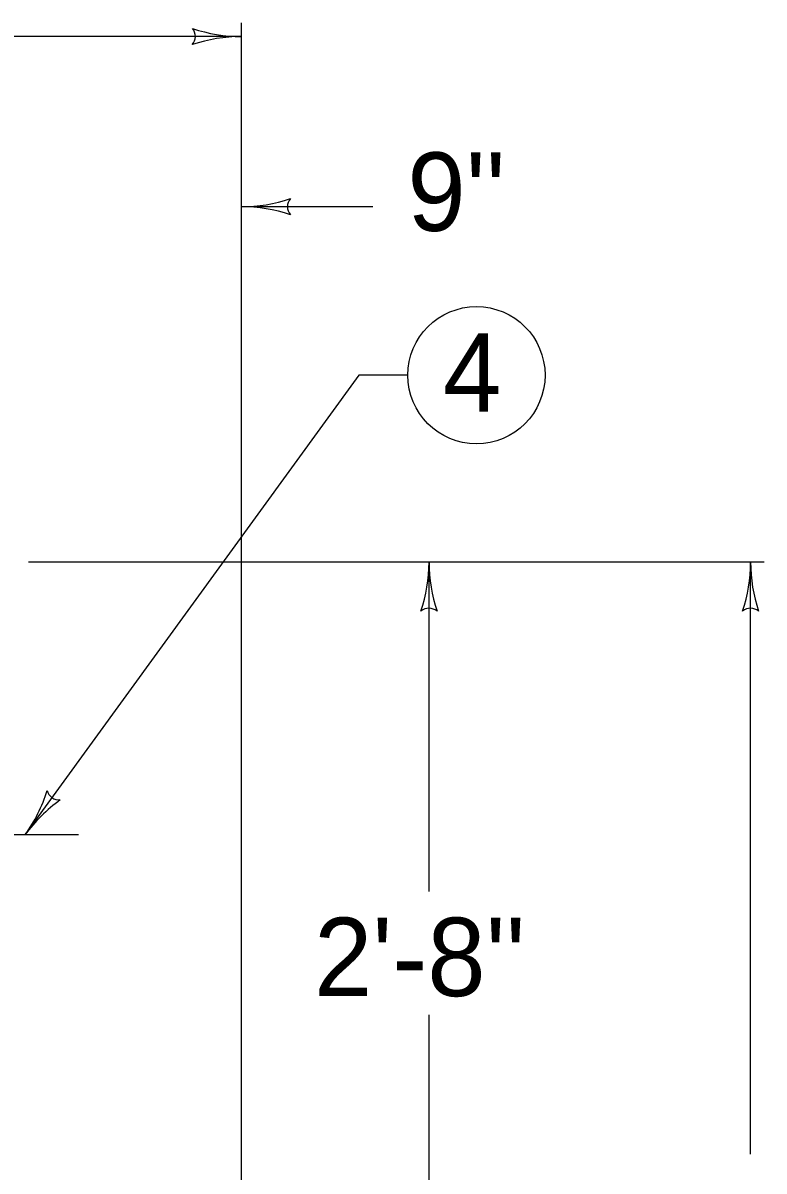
# Model space of a CAD drawing. Extents: x 997.6 to 1036.5, y 998.9 to 1022.6.
# Drawn here: x 1011.52 to 1013.411, y 1003.853 to 1006.78 of the extents above; entities that cross this region are included whole.
import ezdxf

# ---------------------------------------------------------------- set-up
doc = ezdxf.new("R2010")
doc.units = 0
doc.layers.add('Level 1', color=7, linetype='Continuous')

msp = doc.modelspace()

# ---------------------------------------------------------------- linework, layer by layer
at = {"layer": 'Level 1'}
for p, q in [((1012.0772, 1002.7662), (1012.0772, 1006.78)), ((1012.0772, 1006.7454), (1011.4022, 1006.7454)), ((1012.4123, 1006.3114), (1012.0772, 1006.3114)), ((1012.3771, 1005.8818), (1011.525, 1004.7097)), ((1012.5021, 1005.8818), (1012.3771, 1005.8818)), ((1013.4109, 1005.405), (1011.5344, 1005.405)), ((1012.556, 1004.5654), (1012.556, 1005.405)), ((1013.3766, 1003.8958), (1013.3766, 1005.405)), ((1011.6613, 1004.7097), (1011.1809, 1004.7097)), ((1012.556, 1003.405), (1012.556, 1004.2507))]:
    msp.add_line(p, q, dxfattribs=at)
msp.add_circle((1012.6771, 1005.8818), 0.175, dxfattribs=at)
for centre, radius, start, end in [((1011.9286, 1006.7455), 0.0312, 318.7746, 40.8913), ((1011.9286, 1006.7455), 0.0312, 318.7746, 40.8913), ((1012.0772, 1006.3548), 0.3906, 90, 108.6688), ((1012.0772, 1006.3548), 0.3906, 90, 108.6688), ((1012.0772, 1007.136), 0.3906, 251.3472, 269.9939), ((1012.0772, 1007.136), 0.3906, 251.3472, 269.9939), ((1012.0772, 1006.3548), 0.3906, 89.9878, 90), ((1012.0772, 1006.3548), 0.3906, 89.9878, 90), ((1012.0772, 1006.7024), 0.3909, 270, 288.6688), ((1012.2258, 1006.3114), 0.0313, 138.7746, 220.8913), ((1012.0772, 1006.7024), 0.3909, 269.9878, 270), ((1012.0772, 1005.9205), 0.3909, 71.3472, 89.9939), ((1012.1651, 1005.405), 0.3909, 341.3472, 359.9939), ((1012.9469, 1005.405), 0.3909, 179.9878, 180), ((1012.9469, 1005.405), 0.3909, 180, 198.6688), ((1012.9856, 1005.405), 0.3909, 341.3472, 359.9939), ((1013.7675, 1005.405), 0.3909, 179.9878, 180), ((1013.7675, 1005.405), 0.3909, 180, 198.6688), ((1012.556, 1005.2563), 0.0313, 48.7746, 130.8913), ((1013.3765, 1005.2563), 0.0313, 48.7746, 130.8913), ((1011.2088, 1004.9395), 0.3909, 323.9866, 342.6554), ((1011.6124, 1004.8299), 0.0313, 192.7612, 274.8779), ((1011.8412, 1004.4798), 0.3909, 125.3338, 143.9805), ((1011.2088, 1004.9395), 0.3909, 323.9744, 323.9866)]:
    msp.add_arc(centre, radius, start, end, dxfattribs=at)

# ---------------------------------------------------------------- texts
for s, p in [("9''", (1012.5008, 1006.2498)), ('4', (1012.5918, 1005.7889)), ("2'-8''", (1012.2627, 1004.2986))]:
    msp.add_text(s, height=0.2, dxfattribs=at).set_placement(p)

doc.saveas('drawing.dxf')
